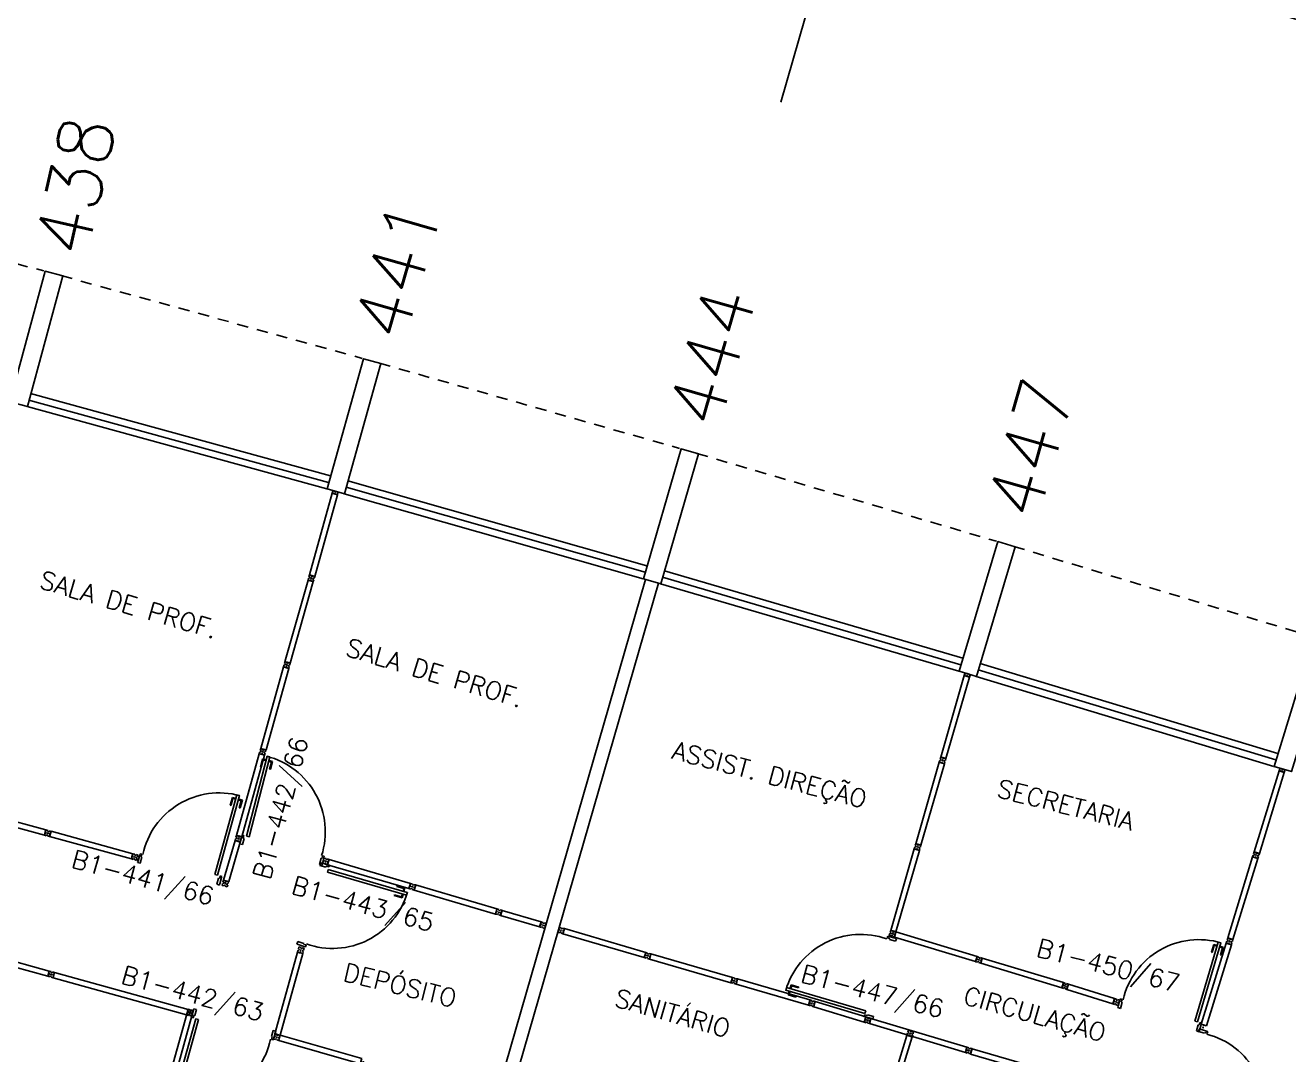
# Model space of a CAD drawing. Header units: millimetres. Extents: x 2958 to 3256, y 1036 to 1150.
# Drawn here: x 3224.28 to 3238.29, y 1117.39 to 1128.81 of the extents above; entities that cross this region are included whole.
import ezdxf

# ---------------------------------------------------------------- set-up
doc = ezdxf.new("R2010")
doc.units = ezdxf.units.MM
doc.linetypes.add('HIDDEN2', pattern=[0.1875, 0.125, -0.0625])
for name, color, linetype in [('DIV', 2, 'Continuous'), ('ESQ', 1, 'Continuous'), ('ESTR', 3, 'Continuous'), ('NOPILAR1', 2, 'Continuous'), ('PROJ', 1, 'HIDDEN2'), ('TEXTO', 2, 'Continuous'), ('TEXTO-ENDEREÇO', 2, 'Continuous'), ('USO1', 2, 'Continuous')]:
    doc.layers.add(name, color=color, linetype=linetype)
doc.styles.add('1', font='romans.shx')
doc.styles.add('NOPILAR', font='simplex.shx', dxfattribs={"height": 0.6})
doc.styles.add('UNB-100', font='simplex.shx', dxfattribs={"height": 0.2})
doc.styles.add('UNB-100-1', font='simplex.shx', dxfattribs={"height": 0.2})
doc.dimstyles.new('1-600', dxfattribs={"dimtxt": 1.1, "dimasz": 2.5, "dimexe": 2, "dimexo": 4, "dimgap": 0.2, "dimtad": 1, "dimdec": 0, "dimzin": 4, "dimdsep": 46, "dimlunit": 6, "dimtxsty": '1', "dimblk1": 'NONE', "dimblk2": 'NONE', "dimsah": 1, "dimcen": 0, "dimclrd": 2, "dimclre": 2, "dimclrt": 2, "dimadec": 0, "dimazin": 0, "dimtfac": 1, "dimtdec": 0, "dimtmove": 2, "dimatfit": 3, "dimldrblk": 'NONE', "dimfxl": 1, "dimtolj": 1, "dimtzin": 0, "dimarcsym": 0})

# ---------------------------------------------------------------- blocks, each defined once
blk = doc.blocks.new('PDV2D-SLC')
at = {"layer": 'DIV'}
for p, q in [((0.03, 0.05), (0.06, 0.05)), ((0.03, 0.035), (0.03, 0.05)), ((0.03, -0.035), (0.03, 0.035)), ((0.06, 0.05), (0.06, -0.02)), ((0.941, 0.05), (0.941, -0.02)), ((0.971, 0.05), (0.941, 0.05)), ((0.971, 0.035), (0.971, 0.05)), ((0.971, -0.035), (0.971, 0.035)), ((0.03, -0.05), (0.03, -0.035)), ((0.05, -0.05), (0.03, -0.05)), ((0.05, -0.02), (0.06, -0.02)), ((0.05, -0.02), (0.05, -0.05)), ((0.079, -0.05), (0.109, -0.05)), ((0.079, -0.05), (0.079, -0.965)), ((0.109, -0.05), (0.109, -0.965)), ((0.951, -0.02), (0.941, -0.02)), ((0.951, -0.02), (0.951, -0.05)), ((0.951, -0.05), (0.971, -0.05)), ((0.971, -0.05), (0.971, -0.035)), ((0.109, -0.965), (0.079, -0.965))]:
    blk.add_line(p, q, dxfattribs=at)
at = {"layer": 'DIV', "color": 1}
for p, q in [((0.036, -0.925), (0.036, -0.835)), ((0.046, -0.835), (0.036, -0.835)), ((0.046, -0.915), (0.046, -0.835)), ((0.141, -0.915), (0.141, -0.835)), ((0.141, -0.835), (0.151, -0.835)), ((0.151, -0.925), (0.151, -0.835)), ((0.036, -0.925), (0.076, -0.925)), ((0.046, -0.915), (0.076, -0.915)), ((0.141, -0.915), (0.111, -0.915)), ((0.151, -0.925), (0.111, -0.925))]:
    blk.add_line(p, q, dxfattribs=at)
blk.add_arc((0.076, -0.1), 0.865, 270, 3.3214, dxfattribs=at)
blk = doc.blocks.new('DIVMT-SLC')
for p, q in [((-0.03, 0.03), (-0.03, 0.006)), ((-0.008, 0.03), (-0.03, 0.03)), ((-0.0185, 0.006), (-0.03, 0.006)), ((-0.0185, -0.006), (-0.0185, 0.006)), ((-0.008, 0.03), (-0.008, 0.02)), ((-0.008, 0.02), (0.008, 0.02)), ((-0.0051, 0), (0.0051, 0)), ((0.0051, 0), (-0.0051, 0)), ((-0.0051, 0), (0.0051, 0)), ((0, -0.0051), (0, 0.0051)), ((0, 0.0051), (0, -0.0051)), ((0.008, 0.03), (0.008, 0.02)), ((0.008, 0.03), (0.03, 0.03)), ((0.0205, 0.006), (0.03, 0.006)), ((0.0205, -0.006), (0.0205, 0.006)), ((0.0205, 0.006), (0.0205, -0.006)), ((0.0205, 0.006), (0.03, 0.006)), ((0.97, 0.03), (0.03, 0.03)), ((0.03, 0.006), (0.03, 0.03)), ((0.03, -0.03), (0.03, 0.03)), ((0.03, -0.005), (0.03, 0.005)), ((0.97, -0.03), (0.97, 0.03)), ((0.97, 0.03), (0.97, 0.009)), ((0.97, 0.009), (0.97, 0.027)), ((0.9795, 0.006), (0.97, 0.006)), ((0.97, -0.005), (0.97, 0.005)), ((0.9795, 0.006), (0.9795, -0.006)), ((1.0051, 0), (0.9949, 0)), ((1, 0.0051), (1, -0.0051)), ((-0.0185, -0.006), (-0.03, -0.006)), ((-0.03, -0.03), (-0.03, -0.006)), ((-0.008, -0.03), (-0.03, -0.03)), ((-0.008, -0.03), (-0.008, -0.02)), ((-0.008, -0.02), (0.008, -0.02)), ((0.008, -0.03), (0.008, -0.02)), ((0.008, -0.03), (0.03, -0.03)), ((0.0205, -0.006), (0.03, -0.006)), ((0.0205, -0.006), (0.03, -0.006)), ((0.03, -0.006), (0.03, -0.03)), ((0.97, -0.03), (0.03, -0.03)), ((0.9795, -0.006), (0.97, -0.006)), ((0.97, -0.009), (0.97, -0.027))]:
    blk.add_line(p, q)
blk = doc.blocks.new('DIVINI-SLC')
for p, q in [((-0.005, 0), (0.005, 0)), ((-0.005, 0), (0.005, 0)), ((0.008, 0.02), (0, 0.02)), ((0, 0.001), (0, 0.02)), ((0, -0.005), (0, 0.005)), ((0, -0.005), (0, 0.005)), ((0, -0.02), (0, 0.001)), ((0.008, 0.03), (0.03, 0.03)), ((0.008, 0.03), (0.008, 0.02)), ((0.02, 0.006), (0.03, 0.006)), ((0.02, 0.006), (0.02, -0.006)), ((0.02, -0.006), (0.02, 0.006)), ((0.02, 0.006), (0.03, 0.006)), ((0.02, -0.004), (0.02, 0.004)), ((0.023, 0.006), (0.027, 0.006)), ((0.03, -0.03), (0.03, 0.03)), ((0.03, 0.03), (0.03, -0.03)), ((0.03, 0.03), (0.97, 0.03)), ((0.03, 0.009), (0.03, 0.027)), ((0.03, 0.009), (0.03, 0.027)), ((0.03, -0.005), (0.03, 0.005)), ((0.03, 0.005), (0.03, -0.005)), ((0.97, 0.03), (0.97, -0.03)), ((0.98, 0.006), (0.97, 0.006)), ((0.97, 0.005), (0.97, -0.005)), ((0.98, -0.006), (0.98, 0.006)), ((0.995, 0), (1.005, 0)), ((1.005, 0), (0.995, 0)), ((1, -0.005), (1, 0.005)), ((0, -0.02), (0.008, -0.02)), ((0.008, -0.03), (0.008, -0.02)), ((0.008, -0.03), (0.03, -0.03)), ((0.02, -0.006), (0.03, -0.006)), ((0.02, -0.006), (0.03, -0.006)), ((0.023, -0.006), (0.027, -0.006)), ((0.03, -0.009), (0.03, -0.027)), ((0.03, -0.009), (0.03, -0.027)), ((0.03, -0.03), (0.03, -0.009)), ((0.03, -0.03), (0.97, -0.03)), ((0.98, -0.006), (0.97, -0.006))]:
    blk.add_line(p, q)
blk = doc.blocks.new('MTT-SLC')
for p, q in [((-0.008, 0.03), (-0.03, 0.03)), ((-0.03, 0.03), (-0.03, 0.006)), ((-0.0185, 0.006), (-0.03, 0.006)), ((-0.0185, -0.006), (-0.0185, 0.006)), ((-0.008, 0.03), (-0.008, 0.02)), ((-0.008, 0.02), (0.008, 0.02)), ((-0.0051, 0), (0.0051, 0)), ((0, -0.0051), (0, 0.0051)), ((0.008, 0.03), (0.03, 0.03)), ((0.008, 0.03), (0.008, 0.02)), ((0.0205, -0.006), (0.0205, 0.006)), ((0.0205, 0.006), (0.03, 0.006)), ((0.03, 0.006), (0.03, 0.03)), ((-0.03, -0.03), (-0.03, -0.006)), ((-0.0185, -0.006), (-0.03, -0.006)), ((-0.008, -0.03), (-0.03, -0.03)), ((-0.008, -0.02), (0.008, -0.02)), ((-0.008, -0.03), (-0.008, -0.02)), ((0.008, -0.03), (0.008, -0.02)), ((0.008, -0.03), (0.03, -0.03)), ((0.0205, -0.006), (0.03, -0.006)), ((0.03, -0.006), (0.03, -0.03))]:
    blk.add_line(p, q)
blk = doc.blocks.new('DIV-SLC')
for p, q in [((-0.0051, 0), (0.0051, 0)), ((0, -0.0051), (0, 0.0051)), ((0.0205, 0.006), (0.03, 0.006)), ((0.0205, -0.006), (0.0205, 0.006)), ((0.03, 0.03), (0.97, 0.03)), ((0.03, 0.03), (0.03, -0.03)), ((0.03, 0.009), (0.03, 0.027)), ((0.03, 0.005), (0.03, -0.005)), ((0.97, 0.03), (0.97, -0.03)), ((0.9795, 0.006), (0.97, 0.006)), ((0.97, 0.005), (0.97, -0.005)), ((0.9795, -0.006), (0.9795, 0.006)), ((1.0051, 0), (0.9949, 0)), ((0.9949, 0), (1.0051, 0)), ((1, -0.0051), (1, 0.0051)), ((0.0205, -0.006), (0.03, -0.006)), ((0.03, -0.03), (0.03, -0.009)), ((0.03, -0.009), (0.03, -0.027)), ((0.03, -0.03), (0.97, -0.03)), ((0.9795, -0.006), (0.97, -0.006))]:
    blk.add_line(p, q)
blk = doc.blocks.new('PDV2E-SLC')
at = {"layer": 'DIV', "color": 1}
for p, q in [((0.023, 0.925), (0.063, 0.925)), ((0.023, 0.925), (0.023, 0.835)), ((0.033, 0.915), (0.063, 0.915)), ((0.033, 0.915), (0.033, 0.835)), ((0.138, 0.925), (0.097, 0.925)), ((0.128, 0.915), (0.097, 0.915)), ((0.128, 0.915), (0.128, 0.835)), ((0.138, 0.925), (0.138, 0.835)), ((0.033, 0.835), (0.023, 0.835)), ((0.128, 0.835), (0.137, 0.835))]:
    blk.add_line(p, q, dxfattribs=at)
at = {"layer": 'DIV'}
for p, q in [((0.065, 0.05), (0.065, 0.965)), ((0.095, 0.965), (0.065, 0.965)), ((0.095, 0.05), (0.095, 0.965)), ((0.049, 0.05), (0.029, 0.05)), ((0.029, 0.05), (0.029, 0.035)), ((0.029, 0.035), (0.029, -0.035)), ((0.049, 0.02), (0.049, 0.05)), ((0.049, 0.02), (0.059, 0.02)), ((0.059, -0.05), (0.059, 0.02)), ((0.065, 0.05), (0.095, 0.05)), ((0.928, -0.05), (0.928, 0.02)), ((0.938, 0.02), (0.928, 0.02)), ((0.938, 0.05), (0.958, 0.05)), ((0.938, 0.02), (0.938, 0.05)), ((0.958, 0.05), (0.958, 0.035)), ((0.958, 0.035), (0.958, -0.035)), ((0.029, -0.035), (0.029, -0.05)), ((0.029, -0.05), (0.059, -0.05)), ((0.958, -0.05), (0.928, -0.05)), ((0.958, -0.035), (0.958, -0.05))]:
    blk.add_line(p, q, dxfattribs=at)
at = {"layer": 'DIV', "color": 1}
blk.add_arc((0.062, 0.1), 0.865, 356.6786, 90, dxfattribs=at)
blk = doc.blocks.new('*D92')
at = {"layer": 'DEFPOINTS', "color": 0, "transparency": 16777216}
for p in [(3242.968, 1127.463), (3231.548, 1124.111), (3231.132, 1122.67), (3245.737, 1119.753), (3245.272, 1118.327)]:
    blk.add_point(p, dxfattribs=at)
at = {"layer": 'USO1', "color": 2, "lineweight": -2, "transparency": 16777216}
for p, q in [((3232.657, 1127.954), (3233.905, 1132.279)), ((3246.976, 1123.557), (3248.371, 1127.836))]:
    blk.add_line(p, q, dxfattribs=at)
blk.add_arc((3110.692, 705.329), 442.373, 71.95122, 73.90244, dxfattribs=at)
at = {"layer": 'USO1', "color": 2, "transparency": 16777216, "insert": (3240.844, 1129.099), "char_height": 1.1, "attachment_point": 5, "rotation": 342.9268, "style": '1'}
blk.add_mtext('\\A1;ILD Direção', dxfattribs=at)
blk = doc.blocks.new('_NONE')
at = {"color": 0, "linetype": 'ByBlock'}
blk.add_circle((0, 0), 0.25, dxfattribs=at)
blk = doc.blocks.new('*D93')
at = {"layer": 'DEFPOINTS', "color": 0, "transparency": 16777216}
for p in [(3221.465, 1133.602), (3196.179, 1132.706), (3195.887, 1131.235), (3231.548, 1124.111), (3231.132, 1122.67)]:
    blk.add_point(p, dxfattribs=at)
at = {"layer": 'USO1', "color": 2, "lineweight": -2, "transparency": 16777216}
for p, q in [((3196.957, 1136.63), (3197.832, 1141.042)), ((3232.657, 1127.954), (3233.904, 1132.276))]:
    blk.add_line(p, q, dxfattribs=at)
blk.add_arc((3112.971, 713.227), 434.15, 73.90244, 78.78048, dxfattribs=at)
at = {"layer": 'USO1', "color": 2, "transparency": 16777216, "insert": (3215.71, 1136.006), "char_height": 1.1, "attachment_point": 5, "rotation": 346.3415, "style": '1'}
blk.add_mtext('\\A1;Serviço Social', dxfattribs=at)
blk = doc.blocks.new('PILAR-SLC')
blk.add_lwpolyline([(0.2, 0), (0.2, -1.5), (0, -1.5), (0, 0)], close=True)

msp = doc.modelspace()

# ---------------------------------------------------------------- linework, layer by layer
at = {"layer": 'DIV'}
for p, q in [((3231.156, 1122.663), (3227.545, 1110.142)), ((3231.3, 1122.622), (3227.689, 1110.101)), ((3226.476, 1119.327), (3226.605, 1119.766)), ((3226.534, 1119.311), (3226.663, 1119.75)), ((3226.611, 1119.787), (3226.605, 1119.766)), ((3226.605, 1119.766), (3226.663, 1119.75)), ((3226.628, 1119.759), (3226.605, 1119.766)), ((3226.611, 1119.787), (3226.621, 1119.784)), ((3226.615, 1119.802), (3226.621, 1119.823)), ((3226.615, 1119.802), (3226.625, 1119.8)), ((3226.621, 1119.823), (3226.644, 1119.817)), ((3226.625, 1119.8), (3226.621, 1119.784)), ((3226.631, 1119.768), (3226.628, 1119.759)), ((3226.631, 1119.768), (3226.628, 1119.759)), ((3226.629, 1119.759), (3226.639, 1119.756)), ((3226.642, 1119.765), (3226.631, 1119.768)), ((3226.631, 1119.768), (3226.642, 1119.765)), ((3226.647, 1119.785), (3226.637, 1119.788)), ((3226.637, 1119.788), (3226.647, 1119.785)), ((3226.642, 1119.765), (3226.64, 1119.756)), ((3226.642, 1119.765), (3226.64, 1119.756)), ((3226.64, 1119.756), (3226.663, 1119.75)), ((3226.641, 1119.806), (3226.644, 1119.817)), ((3226.641, 1119.806), (3226.653, 1119.803)), ((3226.644, 1119.791), (3226.641, 1119.782)), ((3226.641, 1119.782), (3226.644, 1119.791)), ((3226.644, 1119.791), (3226.641, 1119.782)), ((3226.653, 1119.803), (3226.656, 1119.814)), ((3226.679, 1119.807), (3226.656, 1119.814)), ((3226.664, 1119.789), (3226.659, 1119.773)), ((3226.669, 1119.771), (3226.659, 1119.773)), ((3226.669, 1119.771), (3226.663, 1119.75)), ((3226.673, 1119.786), (3226.664, 1119.789)), ((3226.673, 1119.786), (3226.679, 1119.807)), ((3226.476, 1119.327), (3226.534, 1119.311)), ((3226.496, 1119.321), (3226.479, 1119.326)), ((3226.502, 1119.289), (3226.492, 1119.291)), ((3226.495, 1119.285), (3226.498, 1119.295)), ((3226.497, 1119.311), (3226.499, 1119.32)), ((3226.508, 1119.308), (3226.497, 1119.311)), ((3226.5, 1119.32), (3226.51, 1119.317)), ((3226.508, 1119.308), (3226.511, 1119.317)), ((3226.534, 1119.311), (3226.514, 1119.316)), ((3226.514, 1119.316), (3226.531, 1119.312)), ((3229.525, 1118.973), (3229.535, 1118.97)), ((3229.529, 1118.967), (3229.532, 1118.976)), ((3229.548, 1118.96), (3229.551, 1118.971)), ((3229.548, 1118.96), (3229.557, 1118.957)), ((3229.567, 1118.992), (3229.55, 1118.934)), ((3229.55, 1118.934), (3229.556, 1118.954)), ((3229.55, 1118.934), (3229.982, 1118.808)), ((3229.551, 1118.971), (3229.561, 1118.969)), ((3229.556, 1118.954), (3229.551, 1118.937)), ((3229.56, 1118.968), (3229.557, 1118.958)), ((3229.561, 1118.972), (3229.566, 1118.989)), ((3229.567, 1118.992), (3229.999, 1118.865)), ((3229.999, 1118.865), (3229.982, 1118.808)), ((3224.545, 1118.319), (3224.538, 1118.295)), ((3224.566, 1118.313), (3224.545, 1118.319)), ((3224.566, 1118.313), (3224.563, 1118.303)), ((3224.563, 1118.303), (3224.579, 1118.299)), ((3224.581, 1118.309), (3224.579, 1118.299)), ((3224.581, 1118.309), (3224.603, 1118.303)), ((3224.587, 1118.245), (3224.603, 1118.303)), ((3224.596, 1118.28), (3224.603, 1118.303)), ((3226.084, 1117.892), (3224.603, 1118.303)), ((3224.529, 1118.261), (3224.535, 1118.284)), ((3224.55, 1118.255), (3224.529, 1118.261)), ((3224.546, 1118.281), (3224.535, 1118.284)), ((3224.549, 1118.292), (3224.538, 1118.295)), ((3224.546, 1118.281), (3224.549, 1118.292)), ((3224.55, 1118.255), (3224.553, 1118.265)), ((3224.553, 1118.265), (3224.568, 1118.26)), ((3224.561, 1118.283), (3224.571, 1118.28)), ((3224.571, 1118.28), (3224.561, 1118.283)), ((3224.561, 1118.283), (3224.571, 1118.28)), ((3224.567, 1118.287), (3224.564, 1118.277)), ((3224.564, 1118.277), (3224.567, 1118.287)), ((3224.566, 1118.251), (3224.568, 1118.26)), ((3224.566, 1118.251), (3224.587, 1118.245)), ((3224.587, 1118.282), (3224.584, 1118.271)), ((3224.584, 1118.271), (3224.587, 1118.282)), ((3224.584, 1118.271), (3224.593, 1118.268)), ((3224.584, 1118.271), (3224.593, 1118.268)), ((3224.587, 1118.282), (3224.596, 1118.28)), ((3224.587, 1118.282), (3224.596, 1118.28)), ((3224.593, 1118.268), (3224.587, 1118.245)), ((3226.068, 1117.834), (3224.587, 1118.245)), ((3224.593, 1118.269), (3224.596, 1118.279)), ((3232.104, 1118.19), (3232.111, 1118.213)), ((3232.125, 1118.184), (3232.104, 1118.19)), ((3232.122, 1118.21), (3232.111, 1118.213)), ((3232.121, 1118.248), (3232.114, 1118.225)), ((3232.125, 1118.222), (3232.114, 1118.225)), ((3232.142, 1118.242), (3232.121, 1118.248)), ((3232.122, 1118.21), (3232.125, 1118.222)), ((3232.125, 1118.184), (3232.128, 1118.194)), ((3232.128, 1118.194), (3232.143, 1118.189)), ((3232.136, 1118.212), (3232.146, 1118.209)), ((3232.146, 1118.209), (3232.136, 1118.212)), ((3232.136, 1118.212), (3232.146, 1118.209)), ((3232.142, 1118.242), (3232.139, 1118.232)), ((3232.139, 1118.232), (3232.154, 1118.228)), ((3232.142, 1118.216), (3232.14, 1118.206)), ((3232.14, 1118.206), (3232.142, 1118.216)), ((3232.14, 1118.18), (3232.143, 1118.189)), ((3232.14, 1118.18), (3232.161, 1118.174)), ((3232.157, 1118.237), (3232.154, 1118.228)), ((3232.157, 1118.237), (3232.178, 1118.231)), ((3232.162, 1118.211), (3232.159, 1118.199)), ((3232.159, 1118.199), (3232.162, 1118.211)), ((3232.159, 1118.199), (3232.168, 1118.197)), ((3232.159, 1118.199), (3232.168, 1118.197)), ((3232.161, 1118.174), (3232.178, 1118.231)), ((3232.168, 1118.197), (3232.161, 1118.174)), ((3232.965, 1117.94), (3232.161, 1118.174)), ((3232.162, 1118.211), (3232.171, 1118.208)), ((3232.162, 1118.211), (3232.171, 1118.208)), ((3232.168, 1118.198), (3232.171, 1118.207)), ((3232.171, 1118.208), (3232.178, 1118.231)), ((3232.981, 1117.998), (3232.178, 1118.231)), ((3235.774, 1118.134), (3235.781, 1118.157)), ((3235.792, 1118.153), (3235.781, 1118.157)), ((3235.791, 1118.191), (3235.784, 1118.168)), ((3235.795, 1118.165), (3235.784, 1118.168)), ((3235.812, 1118.185), (3235.791, 1118.191)), ((3235.792, 1118.153), (3235.795, 1118.165)), ((3235.812, 1118.185), (3235.809, 1118.175)), ((3235.809, 1118.175), (3235.824, 1118.171)), ((3235.813, 1118.159), (3235.81, 1118.149)), ((3235.81, 1118.149), (3235.813, 1118.159)), ((3235.827, 1118.18), (3235.824, 1118.171)), ((3235.827, 1118.18), (3235.848, 1118.174)), ((3235.831, 1118.116), (3235.848, 1118.174)), ((3235.842, 1118.151), (3235.848, 1118.174)), ((3236.357, 1118.013), (3235.848, 1118.174)), ((3235.795, 1118.127), (3235.774, 1118.134)), ((3235.795, 1118.127), (3235.798, 1118.137)), ((3235.798, 1118.137), (3235.813, 1118.132)), ((3235.806, 1118.155), (3235.816, 1118.152)), ((3235.816, 1118.152), (3235.806, 1118.155)), ((3235.806, 1118.155), (3235.816, 1118.152)), ((3235.81, 1118.123), (3235.813, 1118.132)), ((3235.81, 1118.123), (3235.831, 1118.116)), ((3235.832, 1118.154), (3235.829, 1118.142)), ((3235.829, 1118.142), (3235.832, 1118.154)), ((3235.829, 1118.142), (3235.838, 1118.139)), ((3235.829, 1118.142), (3235.838, 1118.139)), ((3235.838, 1118.139), (3235.831, 1118.116)), ((3236.34, 1117.956), (3235.831, 1118.116)), ((3235.832, 1118.154), (3235.842, 1118.151)), ((3235.832, 1118.154), (3235.842, 1118.151)), ((3235.838, 1118.14), (3235.841, 1118.15)), ((3226.068, 1117.834), (3226.084, 1117.892)), ((3226.084, 1117.892), (3226.078, 1117.871)), ((3226.078, 1117.871), (3226.083, 1117.889)), ((3226.143, 1117.88), (3226.127, 1117.823)), ((3226.137, 1117.86), (3226.142, 1117.877)), ((3232.964, 1117.94), (3232.971, 1117.963)), ((3232.986, 1117.934), (3232.964, 1117.94)), ((3232.965, 1117.94), (3232.981, 1117.998)), ((3232.97, 1117.96), (3232.965, 1117.943)), ((3232.982, 1117.96), (3232.971, 1117.963)), ((3232.98, 1117.96), (3232.971, 1117.963)), ((3232.972, 1117.964), (3232.974, 1117.974)), ((3232.982, 1117.998), (3232.975, 1117.975)), ((3232.986, 1117.972), (3232.975, 1117.975)), ((3232.984, 1117.972), (3232.975, 1117.975)), ((3232.981, 1117.998), (3232.976, 1117.978)), ((3232.976, 1117.978), (3232.981, 1117.995)), ((3232.984, 1117.972), (3232.98, 1117.96)), ((3233.003, 1117.992), (3232.982, 1117.998)), ((3232.982, 1117.96), (3232.986, 1117.972)), ((3232.986, 1117.934), (3232.988, 1117.944)), ((3232.988, 1117.944), (3233.004, 1117.939)), ((3232.997, 1117.962), (3233.007, 1117.959)), ((3232.997, 1117.962), (3233.007, 1117.959)), ((3233.007, 1117.959), (3232.997, 1117.962)), ((3233.003, 1117.992), (3233, 1117.982)), ((3233, 1117.982), (3233.015, 1117.977)), ((3233, 1117.956), (3233.003, 1117.965)), ((3233, 1117.956), (3233.003, 1117.965)), ((3233.003, 1117.965), (3233, 1117.956)), ((3233.001, 1117.929), (3233.004, 1117.939)), ((3233.001, 1117.929), (3233.022, 1117.923)), ((3233.018, 1117.987), (3233.015, 1117.977)), ((3233.018, 1117.987), (3233.039, 1117.981)), ((3233.02, 1117.949), (3233.023, 1117.96)), ((3233.02, 1117.949), (3233.023, 1117.96)), ((3233.02, 1117.949), (3233.029, 1117.946)), ((3233.02, 1117.949), (3233.029, 1117.946)), ((3233.039, 1117.981), (3233.022, 1117.923)), ((3233.029, 1117.946), (3233.022, 1117.923)), ((3233.022, 1117.923), (3233.028, 1117.943)), ((3233.022, 1117.923), (3233.582, 1117.753)), ((3233.023, 1117.96), (3233.032, 1117.958)), ((3233.023, 1117.96), (3233.032, 1117.958)), ((3233.028, 1117.943), (3233.023, 1117.926)), ((3233.032, 1117.957), (3233.029, 1117.947)), ((3233.032, 1117.958), (3233.039, 1117.981)), ((3233.033, 1117.961), (3233.038, 1117.978)), ((3233.039, 1117.981), (3233.599, 1117.81)), ((3236.34, 1117.956), (3236.357, 1118.013)), ((3236.346, 1117.976), (3236.341, 1117.959)), ((3236.347, 1117.98), (3236.35, 1117.989)), ((3236.356, 1117.976), (3236.347, 1117.979)), ((3236.359, 1117.987), (3236.35, 1117.99)), ((3236.357, 1118.013), (3236.351, 1117.993)), ((3236.351, 1117.993), (3236.356, 1118.01)), ((3236.359, 1117.987), (3236.356, 1117.976)), ((3236.382, 1117.974), (3236.372, 1117.977)), ((3236.379, 1117.981), (3236.376, 1117.971)), ((3226.073, 1117.854), (3226.069, 1117.837)), ((3226.074, 1117.858), (3226.077, 1117.868)), ((3226.083, 1117.854), (3226.074, 1117.857)), ((3226.086, 1117.866), (3226.077, 1117.869)), ((3226.086, 1117.866), (3226.083, 1117.854)), ((3226.11, 1117.853), (3226.1, 1117.856)), ((3226.101, 1117.861), (3226.111, 1117.858)), ((3226.106, 1117.86), (3226.103, 1117.85)), ((3226.105, 1117.855), (3226.107, 1117.865)), ((3226.124, 1117.848), (3226.127, 1117.86)), ((3226.124, 1117.848), (3226.133, 1117.846)), ((3226.127, 1117.86), (3226.136, 1117.857)), ((3226.132, 1117.843), (3226.127, 1117.826)), ((3226.127, 1117.823), (3226.132, 1117.843)), ((3226.136, 1117.856), (3226.133, 1117.847)), ((3233.599, 1117.81), (3233.582, 1117.753)), ((3233.582, 1117.752), (3233.589, 1117.775)), ((3233.604, 1117.746), (3233.582, 1117.752)), ((3233.592, 1117.786), (3233.589, 1117.777)), ((3233.598, 1117.773), (3233.589, 1117.776)), ((3233.6, 1117.772), (3233.589, 1117.775)), ((3233.599, 1117.81), (3233.593, 1117.787)), ((3233.602, 1117.784), (3233.593, 1117.787)), ((3233.604, 1117.784), (3233.593, 1117.787)), ((3233.598, 1117.773), (3233.602, 1117.784)), ((3233.62, 1117.804), (3233.599, 1117.81)), ((3233.6, 1117.772), (3233.604, 1117.784)), ((3233.604, 1117.746), (3233.606, 1117.756)), ((3233.606, 1117.756), (3233.622, 1117.751)), ((3233.625, 1117.771), (3233.615, 1117.774)), ((3233.615, 1117.774), (3233.625, 1117.771)), ((3233.615, 1117.774), (3233.625, 1117.771)), ((3233.625, 1117.771), (3233.615, 1117.774)), ((3233.615, 1117.774), (3233.625, 1117.771)), ((3233.62, 1117.804), (3233.618, 1117.794)), ((3233.618, 1117.794), (3233.633, 1117.79)), ((3233.618, 1117.768), (3233.621, 1117.778)), ((3233.621, 1117.778), (3233.618, 1117.768)), ((3233.618, 1117.768), (3233.621, 1117.778)), ((3233.619, 1117.742), (3233.622, 1117.751)), ((3233.619, 1117.742), (3233.64, 1117.736)), ((3233.636, 1117.799), (3233.633, 1117.79)), ((3233.636, 1117.799), (3233.657, 1117.793)), ((3233.641, 1117.773), (3233.638, 1117.761)), ((3233.638, 1117.761), (3233.641, 1117.773)), ((3233.638, 1117.761), (3233.647, 1117.759)), ((3233.638, 1117.761), (3233.647, 1117.759)), ((3233.64, 1117.736), (3233.657, 1117.793)), ((3233.647, 1117.759), (3233.64, 1117.736)), ((3234.704, 1117.416), (3233.64, 1117.736)), ((3233.641, 1117.773), (3233.65, 1117.77)), ((3233.641, 1117.773), (3233.65, 1117.77)), ((3233.647, 1117.76), (3233.65, 1117.769)), ((3233.65, 1117.77), (3233.657, 1117.793)), ((3234.721, 1117.474), (3233.657, 1117.793)), ((3234.704, 1117.416), (3234.721, 1117.474)), ((3234.721, 1117.474), (3234.715, 1117.454)), ((3234.715, 1117.454), (3234.72, 1117.471)), ((3234.71, 1117.436), (3234.705, 1117.419)), ((3234.711, 1117.44), (3234.714, 1117.45)), ((3234.72, 1117.437), (3234.711, 1117.439)), ((3234.723, 1117.448), (3234.714, 1117.451)), ((3234.723, 1117.448), (3234.72, 1117.437)), ((3234.746, 1117.435), (3234.737, 1117.438)), ((3234.743, 1117.442), (3234.74, 1117.432))]:
    msp.add_line(p, q, dxfattribs=at)
at = {"layer": 'ESQ'}
for p, q in [((3227.643, 1123.738), (3224.318, 1124.652)), ((3227.662, 1123.81), (3224.338, 1124.724)), ((3227.623, 1123.666), (3224.298, 1124.579)), ((3231.153, 1122.742), (3227.836, 1123.684)), ((3231.173, 1122.814), (3227.856, 1123.756)), ((3231.132, 1122.67), (3227.815, 1123.612)), ((3234.654, 1121.716), (3231.345, 1122.687)), ((3234.675, 1121.788), (3231.367, 1122.758)), ((3234.633, 1121.644), (3231.324, 1122.615)), ((3238.147, 1120.661), (3234.847, 1121.659)), ((3238.169, 1120.733), (3234.868, 1121.731)), ((3238.125, 1120.589), (3234.825, 1121.587))]:
    msp.add_line(p, q, dxfattribs=at)
at = {"layer": 'PROJ'}
for p, q in [((3221.139, 1126.971), (3224.484, 1126.083)), ((3224.677, 1126.031), (3228.014, 1125.114)), ((3228.206, 1125.06), (3231.535, 1124.115)), ((3231.727, 1124.059), (3235.048, 1123.086)), ((3235.24, 1123.029), (3238.552, 1122.027))]:
    msp.add_line(p, q, dxfattribs=at)

# ---------------------------------------------------------------- block references
at = {"layer": 'DIV'}
for name, p, rotation in [('DIVINI-SLC', (3227.719, 1123.639), 254.4837757123216), ('DIVMT-SLC', (3227.451, 1122.675), 254.1868592458077), ('DIVMT-SLC', (3227.18, 1121.713), 254.4380401987343), ('DIVINI-SLC', (3234.729, 1121.616), 253.8805553328567), ('DIVMT-SLC', (3226.911, 1120.75), 254.3802040021592), ('DIVMT-SLC', (3234.451, 1120.655), 253.9127471701325), ('DIVINI-SLC', (3238.221, 1120.56), 252.9357581881295), ('PDV2D-SLC', (3226.474, 1119.313), 164.5556976035729), ('DIVMT-SLC', (3224.527, 1119.847), 164.6188233087274), ('DIVMT-SLC', (3225.492, 1119.583), 164.6590485012792), ('DIVMT-SLC', (3234.174, 1119.694), 253.9127471701325), ('MTT-SLC', (3227.611, 1119.535), 254.0453774578203), ('DIVMT-SLC', (3228.571, 1119.253), 163.6236802592597), ('DIVMT-SLC', (3237.927, 1119.604), 252.9277014136503), ('MTT-SLC', (3226.497, 1119.29), 254.5179780224917), ('DIVMT-SLC', (3229.53, 1118.972), 163.6639054518114), ('MTT-SLC', (3230.019, 1118.828), 343.6639054518109), ('PDV2E-SLC', (3233.62, 1117.773), 73.58931982775873), ('PDV2D-SLC', (3237.339, 1117.685), 163.4436323087237), ('MTT-SLC', (3230.221, 1118.769), 343.6639054518109), ('DIV-SLC', (3230.221, 1118.769), 343.7197738890931), ('MTT-SLC', (3233.897, 1118.733), 342.8061044409599), ('DIV-SLC', (3233.897, 1118.734), 343.1251598622102), ('DIVMT-SLC', (3223.602, 1118.547), 344.5987700636278), ('DIVMT-SLC', (3227.334, 1118.55), 254.540520507288), ('DIVMT-SLC', (3237.634, 1118.648), 252.9277014136503), ('DIVMT-SLC', (3231.18, 1118.488), 343.7785599482104), ('DIVMT-SLC', (3234.854, 1118.443), 343.1731014155675), ('DIVMT-SLC', (3226.106, 1117.86), 254.3879788716892), ('PDV2D-SLC', (3226.106, 1117.86), 344.6380529829123), ('MTT-SLC', (3226.105, 1117.855), 74.42710583191455), ('MTT-SLC', (3236.377, 1117.976), 73.34687941354989), ('DIVMT-SLC', (3227.068, 1117.586), 344.1109700636277), ('MTT-SLC', (3234.093, 1117.626), 343.1731014155508), ('PDV2D-SLC', (3237.048, 1116.739), 72.17580997284718), ('MTT-SLC', (3234.741, 1117.437), 345.1312002821102), ('DIV-SLC', (3234.742, 1117.436), 343.7197738890931)]:
    msp.add_blockref(name, p, dxfattribs=dict(at, rotation=rotation))
at = {"layer": 'DIV', "xscale": -1}
for name, p, rotation in [('PDV2D-SLC', (3226.642, 1119.786), 165.5253434109971), ('PDV2D-SLC', (3227.611, 1119.535), 73.75694483360853), ('DIVMT-SLC', (3233.8, 1116.67), 252.9277014136948)]:
    msp.add_blockref(name, p, dxfattribs=dict(at, rotation=rotation))
at = {"layer": 'ESTR'}
for p, rotation in [((3224.5, 1126.08), 344.8780487804885), ((3228.03, 1125.11), 344.3902439024383), ((3231.552, 1124.111), 343.9024390243899), ((3235.065, 1123.082), 343.4146341463417), ((3238.57, 1122.023), 342.9268292682919)]:
    msp.add_blockref('PILAR-SLC', p, dxfattribs=dict(at, rotation=rotation))

# ---------------------------------------------------------------- texts
at = {"layer": 'NOPILAR1', "style": 'NOPILAR'}
for s, rotation, p in [('438', 77.3832, (3224.955, 1126.21)), ('438', 77.3832, (3224.955, 1126.21)), ('441', 73.9589, (3228.479, 1125.275)), ('441', 73.9589, (3228.479, 1125.275)), ('444', 73.9589, (3231.965, 1124.311)), ('444', 73.9589, (3231.965, 1124.311)), ('447', 73.9589, (3235.502, 1123.296)), ('447', 73.9589, (3235.502, 1123.296))]:
    msp.add_text(s, height=0.6, rotation=rotation, dxfattribs=at).set_placement(p)
at = {"layer": 'TEXTO', "style": 'UNB-100'}
for s, rotation, p in [('SALA DE PROF.', 343.8067, (3224.422, 1122.57)), ('SALA DE PROF.', 343.3213, (3227.817, 1121.822)), ('ASSIST. DIREÇÃO', 345.4331, (3231.438, 1120.678)), ('SECRETARIA', 345.8967, (3235.04, 1120.255)), ('DEPÓSITO', 346.2264, (3227.791, 1118.216)), ('SANITÁRIO', 344.2004, (3230.8, 1117.933)), ('CIRCULAÇÃO', 344.6752, (3234.667, 1117.959))]:
    msp.add_text(s, height=0.2, rotation=rotation, dxfattribs=at).set_placement(p)
at = {"layer": 'TEXTO-ENDEREÇO', "style": 'UNB-100-1'}
for s, rotation, p in [('B1-442/66', 74.625, (3226.991, 1119.319)), ('B1-441/66', 344.625, (3224.775, 1119.473)), ('B1-443/65', 344.625, (3227.217, 1119.182)), ('B1-450/67', 345.4812, (3235.48, 1118.487)), ('B1-442/63', 344.625, (3225.328, 1118.188)), ('B1-447/66', 345.4812, (3232.866, 1118.201))]:
    msp.add_text(s, height=0.2, rotation=rotation, dxfattribs=at).set_placement(p)

# ---------------------------------------------------------------- dimensions: what is measured, and where the dimension line sits
at = {"layer": 'USO1'}
for base, line1, line2, text, picture, middle in [((3221.465, 1133.602), ((3196.179, 1132.706), (3195.887, 1131.235)), ((3231.132, 1122.67), (3231.548, 1124.111)), 'Serviço Social', '*D93', (3215.71, 1136.006)), ((3242.968, 1127.463), ((3231.132, 1122.67), (3231.548, 1124.111)), ((3245.737, 1119.753), (3245.272, 1118.327)), 'ILD Direção', '*D92', (3240.844, 1129.099))]:
    dim = msp.add_angular_dim_2l(base=base, line1=line1, line2=line2, text=text, dimstyle='1-600', override={"dimazin": 1}, dxfattribs=at)
    dim.commit()
    dim.dimension.update_dxf_attribs({"geometry": picture, "text_midpoint": middle})

doc.saveas('drawing.dxf')
